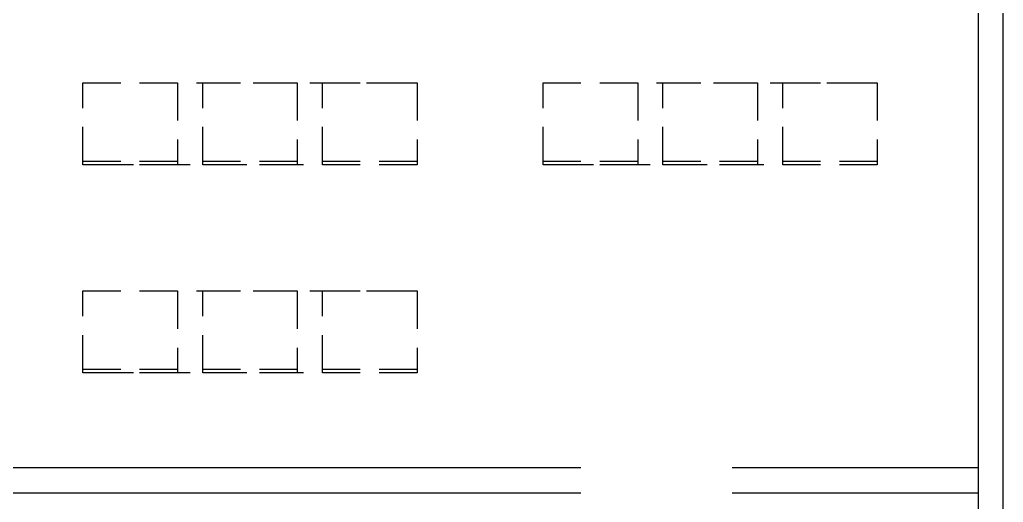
# Model space of a CAD drawing. Header units: millimetres. Extents: x -95754 to 177808, y 34455 to 150605.
# Drawn here: x 108102 to 115904, y 111430 to 115255 of the extents above; entities that cross this region are included whole.
import ezdxf

# ---------------------------------------------------------------- set-up
doc = ezdxf.new("R2010")
doc.units = ezdxf.units.MM
doc.header["$LTSCALE"] = 300
doc.linetypes.add('H1', pattern=[1.5, 1, -0.5])
for name, color, linetype in [('A-ELE-방수턱', 5, 'Continuous'), ('A-ETC-전기', 253, 'H1'), ('A-WALL-D', 7, 'Continuous')]:
    doc.layers.add(name, color=color, linetype=linetype)

# ---------------------------------------------------------------- blocks, each defined once
blk = doc.blocks.new('A$C2e8f9a8b')
at = {"color": 0}
blk.add_line((30, 750), (30, 0), dxfattribs=at)
blk.add_lwpolyline([(650, 0), (0, 0), (0, 750), (650, 750)], close=True, dxfattribs=at)

msp = doc.modelspace()

# ---------------------------------------------------------------- linework, layer by layer
at = {"layer": 'A-ELE-방수턱'}
for p, q in [((102953.6, 111705), (112553.6, 111705)), ((113753.6, 111705), (115703.6, 111705)), ((102953.6, 111505), (112553.6, 111505)), ((113753.6, 111505), (115703.6, 111505))]:
    msp.add_line(p, q, dxfattribs=at)
at = {"layer": 'A-ETC-전기', "elevation": 0}
for points in [[(111253.6, 114755), (111253.6, 114105), (108603.6, 114105), (108603.6, 114755)], [(114903.6, 114755), (114903.6, 114105), (112253.6, 114105), (112253.6, 114755)], [(111253.6, 113105), (111253.6, 112455), (108603.6, 112455), (108603.6, 113105)]]:
    msp.add_lwpolyline(points, close=True, dxfattribs=at)
at = {"layer": 'A-WALL-D', "elevation": 0}
msp.add_lwpolyline([(104153.6, 124005), (115703.6, 124005), (115703.6, 110625), (115903.6, 110625), (115903.6, 124205), (101953.6, 124205)], dxfattribs=at)

# ---------------------------------------------------------------- block references
at = {"layer": 'A-ETC-전기', "rotation": 89.99999999999999}
for p in [(109353.6, 114105, 0), (110303.6, 114105, 0), (111253.6, 114105, 0), (113003.6, 114105, 0), (113953.6, 114105, 0), (114903.6, 114105, 0), (109353.6, 112455), (110303.6, 112455), (111253.6, 112455)]:
    msp.add_blockref('A$C2e8f9a8b', p, dxfattribs=at)

doc.saveas('drawing.dxf')
